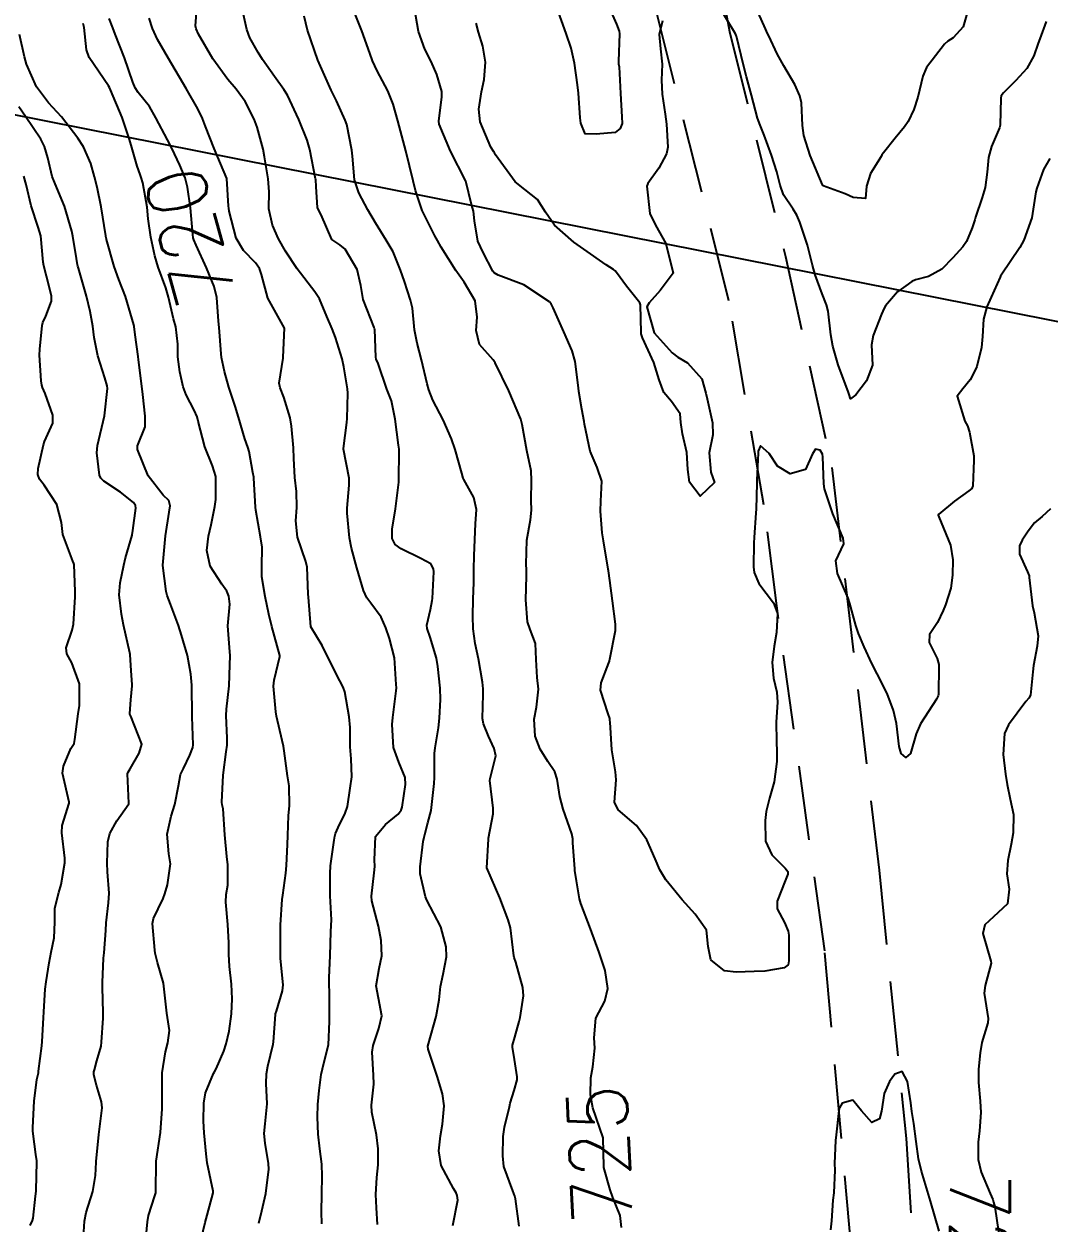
# Model space of a CAD drawing. Header units: metres. Extents: x 298520 to 308411, y 7433745 to 7450750.
# Drawn here: x 305179.6 to 305248.3, y 7438172.6 to 7438253 of the extents above; entities that cross this region are included whole.
import ezdxf
from ezdxf.enums import TextEntityAlignment as Align

# ---------------------------------------------------------------- set-up
doc = ezdxf.new("R2010")
doc.units = ezdxf.units.M
doc.header["$LTSCALE"] = 10
doc.linetypes.add('CONTINUO', pattern=[0])
doc.linetypes.add('DASHED', pattern=[0.75, 0.5, -0.25])
for name, color, linetype in [('Cotas', 45, 'Continuous'), ('Curvas de Nivel 1m', 11, 'Continuous'), ('Curvas de Nivel 5m', 15, 'Continuous'), ('TEXTO', 45, 'Continuous'), ('Vias Secundárias', 230, 'DASHED')]:
    doc.layers.add(name, color=color, linetype=linetype)
doc.styles.add('Style-STANDARD', font='STANDARD.shx')

msp = doc.modelspace()

# ---------------------------------------------------------------- linework, layer by layer
at = {"layer": 'Curvas de Nivel 1m', "flags": 128}
for points, elevation in [([(305203.262, 7438172.5), (305203.194, 7438173.627), (305203.146, 7438174.502), (305203.203, 7438175.643), (305203.301, 7438176.501), (305203.297, 7438177.567), (305203.187, 7438178.502), (305202.876, 7438180.025), (305202.847, 7438180.506), (305203.011, 7438181.91), (305202.99, 7438182.504), (305202.901, 7438184.051), (305202.953, 7438184.505), (305203.335, 7438185.63), (305203.544, 7438186.499), (305203.312, 7438187.674), (305203.157, 7438188.503), (305203.358, 7438189.654), (305203.534, 7438190.5), (305203.495, 7438191.539), (305203.316, 7438192.502), (305202.88, 7438194.196), (305202.848, 7438194.507), (305203.023, 7438196.071), (305203.065, 7438196.505), (305203.047, 7438196.953), (305203.112, 7438198.503), (305203.797, 7438199.321), (305204.636, 7438200.008), (305204.839, 7438200.279), (305204.903, 7438200.477), (305205.138, 7438201.995), (305205.098, 7438202.476), (305204.678, 7438203.496), (305204.331, 7438204.485), (305204.248, 7438206.026), (305204.289, 7438206.486), (305204.513, 7438208.265), (305204.521, 7438208.483), (305204.513, 7438208.707), (305204.383, 7438210.486), (305204.062, 7438211.777), (305203.82, 7438212.494), (305203.508, 7438213.217), (305202.799, 7438214.162), (305202.544, 7438214.513), (305202.318, 7438215.007), (305201.86, 7438216.52), (305201.519, 7438217.85), (305201.379, 7438218.525), (305201.215, 7438220.19), (305201.22, 7438220.527), (305201.354, 7438222.07), (305201.345, 7438222.526), (305200.979, 7438224.473), (305200.975, 7438224.529), (305201.205, 7438226.271), (305201.223, 7438226.527), (305201.262, 7438228.235), (305201.233, 7438228.527), (305200.995, 7438230.003), (305200.881, 7438230.532), (305200.432, 7438231.954), (305200.208, 7438232.542), (305199.863, 7438233.379), (305199.361, 7438234.555), (305199.05, 7438235.036), (305197.879, 7438236.572), (305197.085, 7438237.76), (305196.609, 7438238.585), (305196.205, 7438239.49), (305195.973, 7438240.592), (305195.987, 7438241.739), (305195.926, 7438242.592), (305195.681, 7438244.071), (305195.589, 7438244.596), (305195.185, 7438246.075), (305194.986, 7438246.603), (305194.386, 7438247.793), (305193.774, 7438248.622), (305193.222, 7438249.256), (305192.215, 7438250.64), (305191.259, 7438252.308), (305191.104, 7438252.652), (305191.051, 7438252.866), (305191.182, 7438254.651)], 722), ([(305248.332, 7438243.968), (305247.913, 7438243.215), (305247.452, 7438241.977), (305247.392, 7438241.726), (305247.123, 7438239.98), (305246.596, 7438238.492), (305246.326, 7438237.992), (305245.074, 7438236.149), (305245.018, 7438236.066), (305244.989, 7438236.011), (305244.401, 7438234.669), (305244.108, 7438234.019), (305243.873, 7438233.183), (305243.808, 7438232.022), (305243.751, 7438231.288), (305243.424, 7438230.026), (305243.301, 7438229.724), (305242.989, 7438229.117), (305242.492, 7438228.523), (305242.111, 7438228.039), (305242.636, 7438226.353), (305242.809, 7438226.031), (305242.947, 7438225.623), (305243.234, 7438224.027), (305243.239, 7438223.707), (305243.175, 7438222.027), (305243.094, 7438221.835), (305242.899, 7438221.674), (305241.932, 7438221), (305240.884, 7438220.121), (305240.844, 7438220.051), (305240.881, 7438219.948), (305241.661, 7438218.042), (305241.818, 7438217.065), (305241.802, 7438216.04), (305241.699, 7438215.162), (305241.339, 7438214.045), (305241.188, 7438213.657), (305240.791, 7438212.86), (305240.253, 7438212.058), (305240.233, 7438211.514), (305240.767, 7438210.448), (305240.876, 7438210.049), (305240.886, 7438209.924), (305240.854, 7438208.049), (305240.833, 7438207.948), (305240.73, 7438207.719), (305239.658, 7438206.066), (305239.369, 7438205.403), (305238.988, 7438204.075), (305238.68, 7438203.815), (305238.364, 7438204.083), (305238.237, 7438204.537), (305238.041, 7438206.087), (305237.846, 7438206.965), (305237.415, 7438208.093), (305236.752, 7438209.405), (305236.391, 7438210.106), (305235.877, 7438211.216), (305235.503, 7438212.119), (305235.317, 7438212.651), (305234.924, 7438214.128), (305234.808, 7438214.486), (305234.096, 7438216.137), (305233.982, 7438216.999), (305234.507, 7438218.133), (305234.475, 7438218.517), (305233.776, 7438220.141), (305233.229, 7438221.817), (305233.176, 7438222.147), (305233.115, 7438223.954), (305233.082, 7438224.148), (305232.927, 7438224.413), (305232.612, 7438224.469), (305232.422, 7438224.155), (305231.958, 7438223.114), (305230.909, 7438222.818), (305230.08, 7438223.348), (305229.514, 7438224.191), (305228.931, 7438224.708), (305228.783, 7438224.344), (305228.768, 7438224.202), (305228.679, 7438222.429), (305228.679, 7438222.202), (305228.639, 7438220.449), (305228.624, 7438220.203), (305228.504, 7438218.557), (305228.489, 7438218.204), (305228.455, 7438216.585), (305228.508, 7438216.203), (305228.822, 7438215.479), (305229.805, 7438214.185), (305230.075, 7438213.46), (305230.008, 7438212.182), (305229.851, 7438211.261), (305229.704, 7438210.186), (305229.802, 7438209.129), (305230.026, 7438208.181), (305230.071, 7438207.525), (305229.983, 7438206.181), (305230.002, 7438204.872), (305230.032, 7438204.18), (305230.027, 7438203.531), (305229.852, 7438202.182), (305229.537, 7438201.072), (305229.316, 7438200.19), (305229.25, 7438199.574), (305229.27, 7438198.19), (305229.701, 7438197.28), (305230.595, 7438196.386), (305230.753, 7438196.168), (305230.764, 7438195.995), (305230.583, 7438195.541), (305230.046, 7438194.178), (305230.041, 7438193.661), (305230.549, 7438192.748), (305230.777, 7438192.168), (305230.822, 7438191.886), (305230.839, 7438190.167), (305230.775, 7438189.911), (305230.516, 7438189.71), (305229.212, 7438189.49), (305228.512, 7438189.47), (305227.308, 7438189.415), (305226.512, 7438189.514), (305225.594, 7438190.234), (305225.424, 7438191.129), (305225.321, 7438192.238), (305224.559, 7438193.303), (305223.669, 7438194.259), (305222.586, 7438195.61), (305222.192, 7438196.274), (305221.865, 7438197.013), (305221.318, 7438198.283), (305220.627, 7438199.252), (305219.384, 7438200.309), (305219.151, 7438200.816), (305219.245, 7438202.311), (305219.202, 7438202.846), (305218.966, 7438204.316), (305218.848, 7438206.181), (305218.84, 7438206.318), (305218.822, 7438206.427), (305218.717, 7438206.736), (305218.213, 7438208.325), (305218.249, 7438208.816), (305218.761, 7438210.162), (305218.807, 7438210.275), (305218.818, 7438210.319), (305218.839, 7438210.394), (305219.214, 7438212.314), (305219.213, 7438212.74), (305219, 7438214.317), (305218.823, 7438215.664), (305218.737, 7438216.321), (305218.726, 7438216.429), (305218.407, 7438218.324), (305218.319, 7438218.867), (305218.195, 7438220.327), (305218.227, 7438220.989), (305218.294, 7438222.326), (305217.988, 7438223.253), (305217.511, 7438224.334), (305217.136, 7438226.152), (305217.109, 7438226.338), (305216.961, 7438227.16), (305216.76, 7438228.342), (305216.722, 7438228.598), (305216.502, 7438230.345), (305216.296, 7438231.061), (305215.756, 7438232.353), (305215.039, 7438233.961), (305214.907, 7438234.227), (305214.781, 7438234.364), (305213.059, 7438235.485), (305211.343, 7438236.133), (305211.071, 7438236.301), (305210.985, 7438236.411), (305210.334, 7438237.67), (305209.984, 7438238.427), (305209.75, 7438239.794), (305209.681, 7438240.432), (305209.563, 7438240.87), (305209.167, 7438242.44), (305209.16, 7438242.456), (305209.143, 7438242.491), (305208.147, 7438244.45), (305207.387, 7438246.261), (305207.363, 7438246.458), (305207.576, 7438248.089), (305207.559, 7438248.457), (305207.23, 7438249.59), (305206.842, 7438250.464), (305206.437, 7438251.282), (305205.997, 7438252.473), (305205.741, 7438254.013)], 726), ([(305218.681, 7438254.326), (305219.269, 7438252.959), (305219.452, 7438252.505), (305219.471, 7438252.317), (305219.41, 7438250.483), (305219.42, 7438250.317), (305219.447, 7438250.11), (305219.55, 7438248.315), (305219.641, 7438246.757), (305219.647, 7438246.313), (305219.533, 7438245.97), (305219.184, 7438245.712), (305217.911, 7438245.603), (305217.182, 7438245.624), (305216.893, 7438246.343), (305216.845, 7438246.695), (305216.721, 7438248.345), (305216.658, 7438248.909), (305216.471, 7438250.348), (305216.237, 7438251.367), (305215.902, 7438252.354), (305215.28, 7438254.079)], 728), ([(305248.089, 7438253.158), (305247.653, 7438251.976), (305247.545, 7438251.691), (305247.252, 7438250.85), (305246.784, 7438249.987), (305246.039, 7438249.189), (305245.218, 7438248.376), (305245.063, 7438248.164), (305245.032, 7438248.012), (305245.003, 7438246.204), (305244.962, 7438246.012), (305244.414, 7438244.778), (305244.211, 7438244.02), (305244.121, 7438243.053), (305243.997, 7438242.021), (305243.801, 7438241.359), (305243.35, 7438240.028), (305243.297, 7438239.851), (305243.112, 7438239.318), (305242.742, 7438238.39), (305242.5, 7438238.036), (305241.826, 7438237.302), (305241.078, 7438236.553), (305240.193, 7438236.063), (305239.32, 7438235.825), (305239.067, 7438235.717), (305238.12, 7438235.026), (305237.305, 7438234.097), (305237.211, 7438233.929), (305237.037, 7438233.534), (305236.483, 7438232.108), (305236.37, 7438231.463), (305236.439, 7438230.108), (305236.044, 7438229.057), (305235.319, 7438228.125), (305234.97, 7438227.844), (305234.869, 7438228.131), (305234.822, 7438228.285), (305234.129, 7438230.139), (305233.786, 7438231.372), (305233.643, 7438232.144), (305233.464, 7438233.721), (305233.36, 7438234.147), (305233.054, 7438234.899), (305232.598, 7438236.155), (305232.424, 7438236.812), (305232.081, 7438238.16), (305231.576, 7438239.705), (305231.375, 7438240.167), (305231.127, 7438240.56), (305230.475, 7438241.518), (305230.256, 7438242.183), (305230.033, 7438243.069), (305229.671, 7438244.192), (305229.183, 7438245.52), (305228.901, 7438246.203), (305228.737, 7438246.665), (305228.321, 7438248.209), (305227.997, 7438249.447), (305227.784, 7438250.215), (305227.319, 7438252.163), (305227.305, 7438252.22), (305227.264, 7438252.316), (305226.099, 7438254.232)], 727), ([(305242.866, 7438254.034), (305242.525, 7438252.783), (305241.851, 7438252.044), (305241.488, 7438251.82), (305241.259, 7438251.634), (305240.068, 7438250.068), (305239.818, 7438249.488), (305239.488, 7438248.076), (305239.205, 7438247.254), (305238.832, 7438246.448), (305238.592, 7438246.086), (305237.95, 7438245.324), (305237.167, 7438244.348), (305237.065, 7438244.201), (305237.011, 7438244.102), (305236.302, 7438242.958), (305236.042, 7438242.111), (305235.96, 7438241.286), (305235.135, 7438241.339), (305234.601, 7438241.592), (305233.143, 7438242.121), (305233.115, 7438242.15), (305233.091, 7438242.203), (305232.253, 7438244.159), (305231.834, 7438245.513), (305231.742, 7438246.165), (305231.673, 7438247.7), (305231.576, 7438248.166), (305231.224, 7438248.92), (305230.486, 7438250.181), (305230.049, 7438250.986), (305229.481, 7438252.197), (305229.409, 7438252.343), (305229.267, 7438252.651), (305228.572, 7438254.207)], 728), ([(305191.422, 7438171.508), (305191.693, 7438172.636), (305191.826, 7438173.119), (305192.228, 7438174.631), (305192.232, 7438174.733), (305191.832, 7438176.635), (305191.756, 7438177.239), (305191.627, 7438178.637), (305191.587, 7438179.436), (305191.602, 7438180.638), (305191.715, 7438181.332), (305192.256, 7438182.632), (305192.316, 7438182.74), (305192.428, 7438182.943), (305192.956, 7438184.115), (305193.112, 7438184.62), (305193.306, 7438185.462), (305193.466, 7438186.615), (305193.503, 7438187.635), (305193.463, 7438188.615), (305193.327, 7438189.802), (305193.28, 7438190.619), (305193.288, 7438191.376), (305193.219, 7438192.62), (305193.082, 7438194.105), (305193.106, 7438194.622), (305193.216, 7438195.257), (305193.22, 7438196.621), (305193.142, 7438197.166), (305193.015, 7438198.624), (305192.899, 7438200.366), (305192.84, 7438200.627), (305192.82, 7438200.803), (305192.906, 7438202.626), (305193.117, 7438204.193), (305193.18, 7438204.623), (305193.184, 7438205.109), (305193.1, 7438206.624), (305193.131, 7438207.037), (305193.305, 7438208.621), (305193.362, 7438210.013), (305193.385, 7438210.621), (305193.331, 7438211.184), (305193.212, 7438212.624), (305193.343, 7438214.084), (305193.287, 7438214.623), (305193.15, 7438214.958), (305192.821, 7438215.416), (305192.035, 7438216.638), (305191.809, 7438217.675), (305191.926, 7438218.639), (305192.098, 7438219.405), (305192.355, 7438220.635), (305192.416, 7438221.107), (305192.406, 7438222.635), (305192.187, 7438223.36), (305191.668, 7438224.643), (305191.239, 7438226.357), (305191.155, 7438226.648), (305190.957, 7438227.095), (305190.431, 7438228.122), (305190.227, 7438228.661), (305189.994, 7438229.658), (305189.876, 7438230.667), (305189.866, 7438231.522), (305189.725, 7438232.669), (305189.58, 7438233.224), (305189.241, 7438234.677), (305189.052, 7438235.299), (305188.547, 7438236.685), (305188.333, 7438237.435), (305188.057, 7438238.69), (305187.885, 7438239.918), (305187.803, 7438240.693), (305187.512, 7438242.324), (305187.409, 7438242.697), (305187.341, 7438242.893), (305187.15, 7438243.451), (305186.786, 7438244.704), (305186.636, 7438245.241), (305186.135, 7438246.711), (305185.354, 7438248.577), (305185.283, 7438248.719), (305185.215, 7438248.84), (305183.929, 7438250.74), (305183.746, 7438251.241), (305183.595, 7438252.745), (305183.53, 7438253.01)], 719), ([(305199.527, 7438172.542), (305199.506, 7438173.351), (305199.525, 7438174.542), (305199.549, 7438175.746), (305199.527, 7438176.542), (305199.38, 7438177.561), (305199.266, 7438178.547), (305199.235, 7438179.703), (305199.256, 7438180.547), (305199.338, 7438181.472), (305199.472, 7438182.544), (305199.654, 7438183.322), (305199.969, 7438184.537), (305200.031, 7438186.099), (305200.025, 7438186.537), (305200.044, 7438188.092), (305200.024, 7438188.537), (305200.009, 7438189.029), (305200.089, 7438190.537), (305200.125, 7438192.123), (305200.151, 7438192.536), (305200.164, 7438192.921), (305200.089, 7438194.537), (305200.07, 7438196.02), (305200.106, 7438196.537), (305200.339, 7438198.263), (305200.383, 7438198.533), (305200.441, 7438198.707), (305200.622, 7438199.115), (305201.082, 7438200.08), (305201.239, 7438200.524), (305201.422, 7438201.756), (305201.524, 7438202.521), (305201.495, 7438203.708), (305201.411, 7438204.523), (305201.411, 7438205.818), (305201.365, 7438206.523), (305201.057, 7438208.199), (305200.959, 7438208.528), (305200.739, 7438208.943), (305199.917, 7438210.543), (305199.535, 7438211.313), (305198.783, 7438212.56), (305198.618, 7438214.562), (305198.611, 7438214.766), (305198.542, 7438216.563), (305198.446, 7438216.954), (305197.897, 7438218.57), (305197.773, 7438219.667), (305197.855, 7438220.57), (305197.828, 7438221.636), (305197.706, 7438222.572), (305197.636, 7438223.853), (305197.619, 7438224.573), (305197.494, 7438226.025), (305197.399, 7438226.576), (305196.967, 7438227.962), (305196.732, 7438228.582), (305196.669, 7438228.892), (305196.928, 7438230.581), (305196.934, 7438230.65), (305197.023, 7438232.58), (305195.908, 7438234.591), (305195.48, 7438236.183), (305195.342, 7438236.597), (305195.077, 7438236.971), (305194.275, 7438237.802), (305193.779, 7438238.62), (305193.311, 7438240.436), (305193.285, 7438240.628), (305193.273, 7438240.777), (305193.143, 7438242.63), (305192.307, 7438244.639), (305191.723, 7438246.106), (305191.511, 7438246.647), (305191.199, 7438247.292), (305190.416, 7438248.658), (305189.243, 7438250.67), (305188.507, 7438251.933), (305188.158, 7438252.687), (305187.946, 7438253.366)], 721), ([(305208.303, 7438172.44), (305208.631, 7438174.133), (305208.593, 7438174.436), (305208.517, 7438174.619), (305208.338, 7438174.909), (305207.516, 7438176.448), (305207.374, 7438177.439), (305207.485, 7438178.449), (305207.601, 7438179.232), (305207.712, 7438180.447), (305207.603, 7438181.256), (305207.252, 7438182.452), (305206.646, 7438184.262), (305206.631, 7438184.458), (305207.04, 7438185.882), (305207.194, 7438186.453), (305207.377, 7438187.558), (305207.483, 7438188.45), (305207.663, 7438189.291), (305207.884, 7438190.446), (305207.867, 7438191.109), (305207.497, 7438192.45), (305206.57, 7438194.249), (305206.482, 7438194.461), (305206.122, 7438196.001), (305206.112, 7438196.467), (305206.32, 7438198.174), (305206.385, 7438198.462), (305206.437, 7438198.64), (305206.627, 7438199.426), (305206.842, 7438200.256), (305206.882, 7438200.458), (305207.053, 7438202.062), (305207.07, 7438202.456), (305207.068, 7438204.075), (305207.11, 7438204.456), (305207.354, 7438205.806), (305207.408, 7438206.453), (305207.48, 7438207.698), (305207.448, 7438208.453), (305207.303, 7438209.906), (305207.216, 7438210.455), (305206.777, 7438211.882), (305206.583, 7438212.462), (305206.56, 7438212.688), (305206.796, 7438213.734), (305206.926, 7438214.334), (305206.941, 7438214.459), (305207.035, 7438216.253), (305207.012, 7438216.458), (305206.836, 7438216.78), (305206.162, 7438217.144), (305204.846, 7438217.797), (305204.447, 7438218.085), (305204.234, 7438218.489), (305204.232, 7438219.12), (305204.469, 7438220.486), (305204.681, 7438222.264), (305204.691, 7438222.483), (305204.705, 7438224.267), (305204.701, 7438224.483), (305204.67, 7438224.74), (305204.44, 7438226.488), (305204.185, 7438227.712), (305203.881, 7438228.496), (305203.294, 7438230.21), (305203.167, 7438230.508), (305203.137, 7438230.641), (305203.072, 7438232.509), (305203.063, 7438232.549), (305203.024, 7438232.638), (305202.286, 7438234.518), (305202.134, 7438235.442), (305201.901, 7438236.522), (305201.087, 7438237.891), (305200.733, 7438238.179), (305200.19, 7438238.544), (305199.479, 7438240.193), (305199.273, 7438240.558), (305199.237, 7438240.671), (305199.138, 7438242.064), (305199.11, 7438242.56), (305199.103, 7438242.601), (305198.727, 7438244.564), (305198.544, 7438245.194), (305197.983, 7438246.572), (305197.209, 7438248.207), (305196.985, 7438248.582), (305196.346, 7438249.469), (305195.55, 7438250.597), (305195.248, 7438251.074), (305194.697, 7438252.048), (305194.489, 7438252.612), (305194.277, 7438253.619)], 723), ([(305212.748, 7438172.386), (305212.497, 7438174.222), (305212.46, 7438174.389), (305212.337, 7438174.763), (305211.72, 7438176.396), (305211.657, 7438177.1), (305211.673, 7438178.397), (305211.764, 7438179.014), (305212.099, 7438180.393), (305212.158, 7438180.64), (305212.414, 7438181.484), (305212.616, 7438182.193), (305212.624, 7438182.388), (305212.44, 7438183.556), (305212.304, 7438184.391), (305212.314, 7438184.532), (305212.46, 7438185.056), (305212.755, 7438186.102), (305212.827, 7438186.386), (305213.039, 7438187.833), (305213.004, 7438188.385), (305212.518, 7438190.078), (305212.427, 7438190.391), (305212.404, 7438190.512), (305212.16, 7438192.394), (305212.023, 7438192.923), (305211.462, 7438194.401), (305210.593, 7438196.41), (305210.689, 7438198.332), (305210.705, 7438198.409), (305211.013, 7438200.03), (305210.999, 7438200.406), (305210.795, 7438202.275), (305210.807, 7438202.409), (305211.18, 7438203.911), (305211.067, 7438204.406), (305210.701, 7438205.233), (305210.354, 7438206.06), (305210.297, 7438206.416), (305210.336, 7438208.023), (305210.332, 7438208.416), (305210.291, 7438208.865), (305210.027, 7438210.421), (305209.795, 7438211.447), (305209.664, 7438212.427), (305209.651, 7438213.286), (305209.672, 7438214.427), (305209.701, 7438215.546), (305209.716, 7438216.427), (305209.737, 7438217.322), (305209.769, 7438218.426), (305209.827, 7438219.467), (305209.883, 7438220.425), (305209.705, 7438221.242), (305209.035, 7438222.438), (305208.995, 7438222.53), (305208.907, 7438222.869), (305208.46, 7438224.445), (305208.208, 7438225.173), (305207.656, 7438226.453), (305206.966, 7438227.769), (305206.694, 7438228.463), (305206.584, 7438228.859), (305206.201, 7438230.468), (305205.908, 7438231.577), (305205.742, 7438232.473), (305205.592, 7438233.92), (305205.467, 7438234.476), (305205.061, 7438235.714), (305204.798, 7438236.484), (305204.294, 7438237.701), (305203.841, 7438238.499), (305203.11, 7438239.647), (305202.604, 7438240.515), (305202.004, 7438241.652), (305201.704, 7438242.524), (305201.569, 7438244.115), (305201.531, 7438244.526), (305201.189, 7438246.241), (305201.097, 7438246.531), (305200.496, 7438247.831), (305200.152, 7438248.546), (305199.243, 7438250.56), (305198.56, 7438252.567), (305198.339, 7438253.503)], 724), ([(305222.365, 7438253.186), (305222.14, 7438252.281), (305222.218, 7438251.315), (305222.33, 7438250.279), (305222.297, 7438249.21), (305222.339, 7438248.279), (305222.543, 7438246.933), (305222.634, 7438246.276), (305222.711, 7438244.733), (305222.623, 7438244.275), (305222.115, 7438243.319), (305221.38, 7438242.288), (305221.315, 7438242.115), (305221.501, 7438240.286), (305221.895, 7438239.498), (305222.579, 7438238.275), (305223.073, 7438236.27), (305222.213, 7438235.121), (305221.464, 7438234.286), (305221.315, 7438234.013), (305221.798, 7438232.282), (305223.009, 7438230.928), (305223.388, 7438230.646), (305224.028, 7438230.255), (305224.987, 7438229.186), (305225.259, 7438228.237), (305225.35, 7438227.855), (305225.713, 7438226.232), (305225.726, 7438225.447), (305225.489, 7438224.242), (305225.604, 7438222.934), (305225.848, 7438222.236), (305224.894, 7438221.333), (305224.161, 7438222.257), (305224.049, 7438223.121), (305223.988, 7438224.259), (305223.699, 7438225.505), (305223.591, 7438226.26), (305223.537, 7438226.84), (305222.967, 7438227.676), (305222.454, 7438228.275), (305222.137, 7438229.127), (305221.773, 7438230.282), (305221.019, 7438231.935), (305220.941, 7438232.211), (305220.933, 7438232.291), (305220.894, 7438234.145), (305220.843, 7438234.293), (305219.952, 7438235.414), (305219.272, 7438236.317), (305219.19, 7438236.434), (305219.075, 7438236.522), (305218.576, 7438236.827), (305217.088, 7438237.881), (305216.419, 7438238.347), (305215.11, 7438239.485), (305214.525, 7438240.369), (305213.971, 7438241.217), (305213.138, 7438241.891), (305212.483, 7438242.397), (305211.161, 7438244.201), (305211.097, 7438244.346), (305211.062, 7438244.412), (305210.856, 7438244.726), (305210.14, 7438246.426), (305210.045, 7438247.271), (305210.218, 7438248.425), (305210.399, 7438249.249), (305210.497, 7438250.421), (305210.316, 7438251.487), (305210.017, 7438252.429), (305209.876, 7438253.038)], 727), ([(305187.704, 7438171.271), (305187.834, 7438172.685), (305187.898, 7438173.095), (305188.329, 7438174.416), (305188.393, 7438174.618), (305188.399, 7438174.679), (305188.4, 7438174.746), (305188.419, 7438176.679), (305188.423, 7438176.748), (305188.711, 7438178.675), (305188.819, 7438180.251), (305188.826, 7438180.674), (305188.824, 7438181.091), (305188.818, 7438182.674), (305189.038, 7438184.077), (305189.208, 7438184.669), (305189.31, 7438185.516), (305189.134, 7438186.67), (305189.069, 7438187.261), (305188.902, 7438188.674), (305188.514, 7438190.054), (305188.351, 7438190.682), (305188.315, 7438190.892), (305188.17, 7438192.684), (305188.227, 7438193.004), (305188.558, 7438193.666), (305188.891, 7438194.352), (305188.997, 7438194.674), (305189.175, 7438195.267), (305189.385, 7438196.668), (305189.271, 7438197.341), (305189.154, 7438198.672), (305189.418, 7438199.881), (305189.66, 7438200.665), (305189.908, 7438201.914), (305190.056, 7438202.659), (305190.249, 7438203.077), (305190.683, 7438203.964), (305190.871, 7438204.468), (305190.893, 7438204.648), (305190.827, 7438206.534), (305190.82, 7438206.649), (305190.801, 7438208.581), (305190.798, 7438208.649), (305190.744, 7438209.383), (305190.522, 7438210.654), (305190.122, 7438212.006), (305189.909, 7438212.663), (305189.384, 7438214.092), (305189.151, 7438214.675), (305189.084, 7438214.945), (305188.864, 7438216.68), (305188.862, 7438216.709), (305189.043, 7438218.677), (305189.294, 7438220.257), (305189.35, 7438220.673), (305189.257, 7438221.045), (305188.89, 7438221.4), (305187.878, 7438222.69), (305187.162, 7438224.456), (305187.156, 7438224.698), (305187.667, 7438225.968), (305187.687, 7438226.693), (305187.52, 7438228.142), (305187.445, 7438228.695), (305187.222, 7438230.475), (305187.198, 7438230.698), (305187.017, 7438232.131), (305186.935, 7438232.701), (305186.914, 7438232.811), (305186.35, 7438234.707), (305185.918, 7438235.854), (305185.594, 7438236.715), (305185.091, 7438238.524), (305185.057, 7438238.685), (305185.046, 7438238.721), (305185.04, 7438238.774), (305184.734, 7438240.726), (305184.458, 7438242.052), (305184.283, 7438242.733), (305184.034, 7438243.619), (305183.533, 7438244.744), (305183.171, 7438245.317), (305182.064, 7438246.761), (305181.202, 7438247.693), (305180.4, 7438248.778), (305179.722, 7438250.298), (305179.59, 7438250.787), (305179.258, 7438252.281)], 718), ([(305183.564, 7438171.999), (305183.604, 7438172.73), (305183.729, 7438173.312), (305184.18, 7438174.722), (305184.344, 7438175.78), (305184.397, 7438176.675), (305184.402, 7438176.72), (305184.564, 7438178.525), (305184.589, 7438178.718), (305184.791, 7438180.322), (305184.742, 7438180.717), (305184.414, 7438181.848), (305184.237, 7438182.538), (305184.242, 7438182.723), (305184.275, 7438182.872), (305184.434, 7438183.461), (305184.721, 7438184.445), (305184.759, 7438184.717), (305184.863, 7438186.322), (305184.87, 7438186.716), (305184.814, 7438188.392), (305184.812, 7438188.717), (305184.882, 7438190.352), (305184.924, 7438190.716), (305185.043, 7438192.21), (305185.055, 7438192.715), (305185.219, 7438194.058), (305185.27, 7438194.713), (305185.163, 7438196.138), (305185.133, 7438196.715), (305185.171, 7438198.151), (305185.299, 7438198.713), (305185.771, 7438199.563), (305186.575, 7438200.701), (305186.593, 7438200.751), (305186.503, 7438202.702), (305186.544, 7438202.822), (305186.668, 7438203.057), (305187.278, 7438204.1), (305187.465, 7438204.692), (305186.712, 7438206.57), (305186.66, 7438206.701), (305186.65, 7438206.764), (305186.723, 7438207.667), (305186.809, 7438208.622), (305186.809, 7438208.699), (305186.747, 7438209.621), (305186.663, 7438210.701), (305186.643, 7438210.822), (305186.232, 7438212.706), (305186.093, 7438213.407), (305185.934, 7438214.709), (305186.008, 7438215.522), (305186.25, 7438216.706), (305186.354, 7438217.189), (305186.8, 7438218.701), (305186.81, 7438218.744), (305186.858, 7438219.027), (305187.057, 7438220.522), (305187.034, 7438220.698), (305186.885, 7438220.906), (305186.017, 7438221.584), (305184.899, 7438222.339), (305184.705, 7438222.527), (305184.626, 7438222.724), (305184.43, 7438224.24), (305184.474, 7438224.727), (305184.953, 7438226.72), (305185.146, 7438228.544), (305185.13, 7438228.718), (305184.981, 7438229.254), (305184.496, 7438230.728), (305184.257, 7438231.973), (305184.165, 7438232.733), (305183.992, 7438233.696), (305183.739, 7438234.74), (305183.214, 7438236.605), (305183.17, 7438236.749), (305183.149, 7438236.824), (305183.078, 7438237.253), (305182.821, 7438238.753), (305182.759, 7438239.093), (305182.278, 7438240.758), (305181.639, 7438242.264), (305181.444, 7438242.767), (305181.155, 7438244.017), (305180.936, 7438244.772), (305180.681, 7438245.264), (305179.654, 7438246.785), (305179.199, 7438247.434)], 717), ([(305179.962, 7438172.438), (305180.119, 7438172.773), (305180.159, 7438172.919), (305180.327, 7438174.39), (305180.366, 7438174.736), (305180.367, 7438174.77), (305180.423, 7438176.698), (305180.418, 7438176.769), (305180.357, 7438177.197), (305180.17, 7438178.572), (305180.154, 7438178.773), (305180.156, 7438178.994), (305180.23, 7438180.773), (305180.417, 7438182.213), (305180.518, 7438182.673), (305180.534, 7438182.769), (305180.739, 7438184.476), (305180.769, 7438184.767), (305180.872, 7438186.362), (305180.892, 7438186.766), (305180.98, 7438188.273), (305181.04, 7438188.765), (305181.236, 7438190.039), (305181.368, 7438190.762), (305181.577, 7438191.715), (305181.63, 7438192.759), (305181.616, 7438193.701), (305181.883, 7438194.757), (305182.048, 7438195.285), (305182.293, 7438196.753), (305182.291, 7438197.058), (305182.091, 7438198.755), (305182.119, 7438199.256), (305182.58, 7438200.751), (305182.585, 7438200.809), (305182.143, 7438202.755), (305182.204, 7438203.221), (305182.688, 7438204.414), (305182.821, 7438204.618), (305182.923, 7438204.747), (305182.966, 7438205.016), (305183.191, 7438206.743), (305183.28, 7438207.303), (305183.281, 7438208.742), (305182.754, 7438210.16), (305182.419, 7438210.753), (305182.371, 7438211.15), (305182.779, 7438212.339), (305182.867, 7438212.749), (305182.978, 7438214.58), (305182.991, 7438214.747), (305182.993, 7438214.926), (305182.912, 7438216.749), (305182.898, 7438216.814), (305182.835, 7438216.974), (305182.158, 7438218.757), (305182.066, 7438219.557), (305181.753, 7438220.761), (305180.896, 7438222.072), (305180.593, 7438222.468), (305180.485, 7438222.776), (305180.513, 7438223.172), (305180.858, 7438224.771), (305180.935, 7438225), (305181.493, 7438226.219), (305181.495, 7438226.765), (305180.967, 7438228.216), (305180.801, 7438228.602), (305180.749, 7438228.773), (305180.702, 7438229.048), (305180.604, 7438230.774), (305180.607, 7438231.174), (305180.77, 7438232.773), (305180.827, 7438232.97), (305181.029, 7438233.389), (305181.404, 7438234.401), (305181.39, 7438234.767), (305181.062, 7438236.068), (305180.879, 7438236.772), (305180.837, 7438237.011), (305180.672, 7438238.774), (305180.511, 7438239.366), (305180.032, 7438240.781), (305179.691, 7438242.231), (305179.55, 7438242.786)], 716)]:
    msp.add_lwpolyline(points, dxfattribs=dict(at, elevation=elevation))
at = {"layer": 'Curvas de Nivel 5m', "flags": 128}
for points, elevation in [([(305219.601, 7438172.301), (305219.521, 7438173.096), (305219.027, 7438174.31), (305218.842, 7438174.817), (305218.43, 7438176.319), (305218.421, 7438176.386), (305218.373, 7438178.32), (305217.701, 7438180.327), (305217.539, 7438181.201), (305217.562, 7438182.329), (305217.689, 7438183.073), (305217.824, 7438184.326), (305217.772, 7438185.015), (305217.888, 7438186.326), (305218.484, 7438187.466), (305218.703, 7438188.317), (305218.511, 7438189.526), (305218.257, 7438190.323), (305218.123, 7438190.728), (305217.526, 7438192.33), (305216.882, 7438194.023), (305216.79, 7438194.338), (305216.585, 7438195.544), (305216.491, 7438196.24), (305216.477, 7438196.342), (305216.346, 7438198.079), (305216.346, 7438198.344), (305216.281, 7438198.682), (305215.702, 7438200.354), (305215.478, 7438201.184), (305215.291, 7438202.361), (305215.14, 7438202.835), (305214.675, 7438203.532), (305214.152, 7438204.375), (305213.831, 7438205.243), (305213.747, 7438206.38), (305213.916, 7438207.183), (305214.041, 7438208.377), (305213.95, 7438209.173), (305213.892, 7438210.379), (305213.848, 7438211.449), (305213.494, 7438212.379), (305213.304, 7438212.898), (305213.187, 7438214.384), (305213.244, 7438215.967), (305213.247, 7438216.384), (305213.223, 7438216.771), (305213.257, 7438218.384), (305213.52, 7438219.734), (305213.579, 7438220.38), (305213.552, 7438221.042), (305213.588, 7438222.38), (305213.546, 7438223.017), (305213.263, 7438224.385), (305212.949, 7438226.122), (305212.894, 7438226.391), (305212.86, 7438226.485), (305212.063, 7438228.399), (305211.149, 7438230.26), (305211.055, 7438230.409), (305211.003, 7438230.461), (305210.089, 7438231.499), (305209.863, 7438232.427), (305209.933, 7438233.328), (305209.798, 7438234.429), (305209.061, 7438235.675), (305208.509, 7438236.446), (305207.524, 7438238.02), (305207.281, 7438238.458), (305207.098, 7438238.785), (305206.24, 7438240.469), (305205.798, 7438241.812), (305205.644, 7438242.475), (305205.163, 7438244.48), (305204.623, 7438246.489), (305204.315, 7438247.604), (305203.948, 7438248.499), (305203.233, 7438249.845), (305202.927, 7438250.513), (305202.735, 7438251.028), (305202.21, 7438252.521), (305201.496, 7438254.312)], 725), ([(305195.29, 7438172.595), (305195.501, 7438173.406), (305195.771, 7438174.588), (305195.967, 7438176.204), (305195.955, 7438176.586), (305195.729, 7438177.952), (305195.649, 7438178.591), (305195.724, 7438179.248), (305195.853, 7438180.588), (305195.784, 7438181.957), (305195.818, 7438182.589), (305195.912, 7438183.104), (305196.251, 7438184.582), (305196.281, 7438184.756), (305196.419, 7438186.581), (305196.425, 7438186.629), (305196.475, 7438186.804), (305196.894, 7438188.17), (305196.926, 7438188.576), (305196.757, 7438190.34), (305196.74, 7438190.578), (305196.744, 7438192.375), (305196.753, 7438192.578), (305196.863, 7438194.283), (305196.898, 7438194.577), (305197.119, 7438196.043), (305197.159, 7438196.574), (305197.215, 7438197.966), (305197.241, 7438198.574), (305197.295, 7438199.911), (305197.354, 7438200.573), (305197.329, 7438201.9), (305197.221, 7438202.574), (305197.001, 7438204.264), (305196.956, 7438204.577), (305196.703, 7438205.609), (305196.474, 7438206.582), (305196.431, 7438206.868), (305196.292, 7438208.584), (305196.328, 7438208.995), (305196.698, 7438210.581), (305196.696, 7438210.648), (305196.166, 7438212.586), (305195.973, 7438213.411), (305195.728, 7438214.591), (305195.499, 7438215.92), (305195.494, 7438216.593), (305195.522, 7438217.917), (305195.412, 7438218.594), (305195.089, 7438220.389), (305195.069, 7438220.598), (305194.962, 7438222.539), (305194.955, 7438222.599), (305194.906, 7438222.904), (305194.643, 7438224.327), (305194.563, 7438224.605), (305194.363, 7438225.177), (305193.944, 7438226.615), (305193.706, 7438227.364), (305193.29, 7438228.625), (305192.989, 7438229.675), (305192.787, 7438230.632), (305192.763, 7438230.874), (305192.629, 7438232.634), (305192.595, 7438233.067), (305192.49, 7438234.636), (305192.305, 7438235.387), (305191.784, 7438236.643), (305191.088, 7438238.145), (305190.94, 7438238.501), (305190.904, 7438238.653), (305190.884, 7438238.865), (305190.712, 7438240.656), (305190.516, 7438242.038), (305190.35, 7438242.662), (305190.003, 7438243.518), (305189.467, 7438244.667), (305189.171, 7438245.22), (305188.4, 7438246.682), (305187.959, 7438247.447), (305187.21, 7438248.396), (305187.014, 7438248.702), (305186.852, 7438249.07), (305186.282, 7438250.71), (305185.673, 7438252.301), (305185.506, 7438252.718), (305185.269, 7438253.354)], 720), ([(305248.374, 7438220.479), (305247.811, 7438219.971), (305247.306, 7438219.546), (305246.868, 7438218.991), (305246.47, 7438218.375), (305246.284, 7438217.989), (305246.288, 7438217.429), (305246.836, 7438216.26), (305246.934, 7438215.979), (305246.945, 7438215.865), (305247.165, 7438213.976), (305247.271, 7438213.502), (305247.55, 7438211.972), (305247.487, 7438211.262), (305247.236, 7438209.975), (305247.19, 7438209.542), (305247.034, 7438207.977), (305246.917, 7438207.793), (305246.729, 7438207.572), (305245.555, 7438205.997), (305245.297, 7438205.408), (305245.194, 7438204.002), (305245.358, 7438202.688), (305245.474, 7438201.998), (305245.67, 7438201.011), (305245.884, 7438199.991), (305245.86, 7438198.756), (305245.729, 7438197.993), (305245.513, 7438196.907), (305245.435, 7438195.997), (305245.603, 7438194.969), (305245.484, 7438193.996), (305244.554, 7438193.124), (305243.969, 7438192.596), (305243.836, 7438192.017), (305244.378, 7438190.158), (305244.404, 7438190.011), (305243.988, 7438188.528), (305243.922, 7438188.016), (305244.187, 7438186.302), (305244.171, 7438186.013), (305243.779, 7438184.698), (305243.648, 7438184.018), (305243.546, 7438182.909), (305243.54, 7438182.019), (305243.662, 7438180.765), (305243.703, 7438180.017), (305243.622, 7438178.78), (305243.53, 7438178.018), (305243.517, 7438176.863), (305243.727, 7438176.016), (305244.339, 7438174.588), (305244.506, 7438174.179), (305244.559, 7438174.007), (305244.648, 7438173.685), (305244.878, 7438172.001)], 725), ([(305240.902, 7438172.051), (305240.333, 7438174.06), (305239.729, 7438176.066), (305239.522, 7438176.908), (305239.363, 7438178.07), (305239.2, 7438179.263), (305239.066, 7438180.07), (305239.001, 7438180.664), (305238.777, 7438182.075), (305238.433, 7438182.756), (305237.945, 7438182.57), (305237.582, 7438182.088), (305237.218, 7438181.289), (305237.035, 7438180.094), (305236.904, 7438179.586), (305236.392, 7438179.348), (305235.691, 7438180.111), (305235.119, 7438180.828), (305234.408, 7438180.63), (305234.222, 7438180.314), (305234.18, 7438180.132), (305233.999, 7438178.513), (305233.965, 7438178.134), (305233.899, 7438176.593), (305233.908, 7438176.134), (305233.841, 7438174.631), (305233.785, 7438174.135), (305233.694, 7438172.755), (305233.623, 7438172.137)], 725)]:
    msp.add_lwpolyline(points, dxfattribs=dict(at, elevation=elevation))
at = {"layer": 'TEXTO', "linetype": 'CONTINUO'}
msp.add_polyline3d([(305144.603, 7438253.707, 0), (305323.594, 7438218.222, 0)], dxfattribs=at)
at = {"layer": 'Vias Secundárias', "elevation": 750.125}
msp.add_lwpolyline([(305213.632, 7438401.769, 0.000951), (305213.431, 7438384.453, 0.010391), (305213.632, 7438366.259, -0.006928), (305213.967, 7438347.649, 0.02507), (305215.462, 7438320.113, 0.022565), (305219.234, 7438295.07, -0.014182), (305222.33, 7438276.621), (305226.844, 7438252.481), (305230.615, 7438237.394), (305233.713, 7438223.255), (305236.877, 7438196.254), (305238.693, 7438178.269), (305239.836, 7438159.607), (305240.306, 7438139.879), (305239.43, 7438126.012), (305237.477, 7438111.062), (305234.85, 7438095.578, 0.071406), (305234.647, 7438087.62, 0.268363), (305240.771, 7438079.419, 0.153271), (305246.088, 7438078.882, -0.011763), (305266.969, 7438082.678, 0.030307), (305270.259, 7438083.403, -0.13966)], format="xyb", dxfattribs=at)
at = {"layer": 'Vias Secundárias'}
msp.add_lwpolyline([(305235.697, 7438163.315), (305233.234, 7438190.848), (305230.022, 7438213.972), (305229.163, 7438220.746), (305226.808, 7438234.426), (305221.99, 7438253.713), (305218.026, 7438275.046), (305214.281, 7438298.772), (305211.497, 7438319.673), (305209.891, 7438346.227), (305209.037, 7438372.26), (305208.824, 7438393.046, 0.041182)], format="xyb", dxfattribs=at)

# ---------------------------------------------------------------- texts
at = {"layer": 'Cotas', "style": 'Style-STANDARD'}
for s, rotation, p in [('720', 105.28473, (305190.665, 7438238.719, 720)), ('725', 92.66656, (305218.14, 7438177.18, 725)), ('725', 270.00268, (305243.638, 7438171.254, 725))]:
    msp.add_text(s, height=4, rotation=rotation, dxfattribs=at).set_placement(p, align=Align.MIDDLE_CENTER)

doc.saveas('drawing.dxf')
